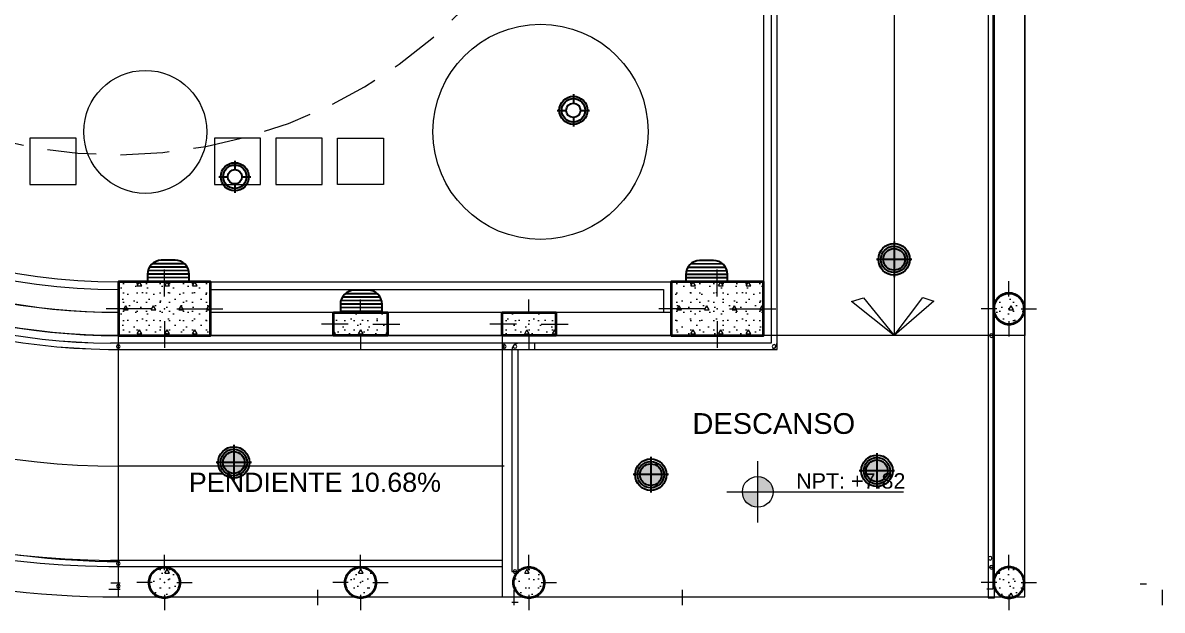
# Model space of a CAD drawing. Header units: feet. Extents: x 2 to 125, y -24 to 93.
# Drawn here: x 81.52 to 88.93, y 42.6 to 46.42 of the extents above; entities that cross this region are included whole.
import ezdxf

# ---------------------------------------------------------------- set-up
doc = ezdxf.new("R2010")
doc.units = ezdxf.units.FT
doc.header["$MEASUREMENT"] = 0
doc.set_wipeout_variables(frame=1)
for name, pattern in [('CONTINUA', [0]), ('HIDDEN', [9.525, 6.35, -3.175]), ('HIDDEN2', [0.1875, 0.125, -0.0625]), ('Small Dashed', [0.141111, 0.070556, -0.070556]), ('Wipeout_Contour', [1, 0, -1])]:
    doc.linetypes.add(name, pattern=pattern)
for name, color, linetype in [('ALUMBRADO', 1, 'Continuous'), ('Dimensioning - General', 7, 'Continuous'), ('Structural - Bearing', 7, 'Continuous')]:
    doc.layers.add(name, color=color, linetype=linetype)
for name, color, linetype, lineweight in [('Annotation - Text_Pen_No__1', 7, 'Continuous', 13), ('Drawing & Figure_Pen_No__1', 7, 'Continuous', 13), ('Drawing & Figure_Pen_No__122', 9, 'Continuous', 13), ('Estructura – Carga_Pen_No__122', 9, 'Continuous', 13), ('Interior - Furniture _Pen_No__1', 7, 'Continuous', 13), ('Interior - Stair & Railing_Pen_No__1', 7, 'Continuous', 13), ('Interior - Stair & Railing_Pen_No__122', 9, 'Continuous', 13), ('Structural - Bearing_Pen_No__122', 9, 'Continuous', 13), ('Structural - Bearing_Pen_No__21', 7, 'Continuous', 35), ('TOMACORRIENTE', 5, 'HIDDEN2', 30)]:
    doc.layers.add(name, color=color, linetype=linetype, lineweight=lineweight)
for name, color, linetype, lineweight, true_color in [('Annotation - Text_Pen_No__167', 7, 'Continuous', 13, 0x6a6a6a), ('Dimensioning - General_Pen_No__167', 7, 'Continuous', 13, 0x6a6a6a), ('Drawing & Figure_Pen_No__167', 7, 'Continuous', 13, 0x6a6a6a), ('Structural - Bearing_Pen_No__167', 7, 'Continuous', 13, 0x6a6a6a), ('Structural - Bearing_Pen_No__4', 7, 'Continuous', 20, 0x029e21)]:
    doc.layers.add(name, color=color, linetype=linetype, lineweight=lineweight, true_color=true_color)
doc.styles.add('GENERATED_STYLE_1', font='arial.ttf')
pattern_1 = [(0, (34.1127, 49.8555), (0, 0.3117692), [0.03, -0.15]), (0, (34.2027, 50.01138), (0, 0.3117692), [0.03, -0.15]), (60, (34.1127, 49.8555), (-0.27, 0.1558846), [0.03, -0.15]), (60, (34.2927, 49.8555), (-0.27, 0.1558846), [0.03, -0.15]), (120, (34.1427, 49.8555), (0.27, 0.1558846), [0.03, -0.15]), (120, (34.3227, 49.8555), (0.27, 0.1558846), [0.03, -0.15]), (0, (34.11271, 49.8855), (0, 0.06), [0, -0.06, 0, -0.09]), (45, (34.14271, 49.8855), (-0.04242641, 0.04242641), [0, -0.045, 0, -0.075])]

# ---------------------------------------------------------------- blocks, each defined once
blk = doc.blocks.new('Level Dimension_9', base_point=(52.1859, -6.4848))
at = {"layer": 'Dimensioning - General_Pen_No__167', "linetype": 'Continuous', "lineweight": 13, "true_color": 0x6a6a6a}
for points in [[(52.1859, -6.4848), (52.2859, -6.4848), (52.2783, -6.4466), (52.2566, -6.4141), (52.2242, -6.3925), (52.1859, -6.3848)], [(52.1859, -6.4848), (52.0859, -6.4848), (52.0935, -6.5231), (52.1152, -6.5556), (52.1476, -6.5772), (52.1859, -6.5848)]]:
    blk.add_hatch(color=251, dxfattribs=at).paths.add_polyline_path(points)
at = {"layer": 'Dimensioning - General_Pen_No__167', "color": 251, "linetype": 'Continuous', "lineweight": 13, "true_color": 0x6a6a6a}
for p, q in [((52.1859, -6.6848), (52.1859, -6.2848)), ((51.9859, -6.4848), (53.1344, -6.4848))]:
    blk.add_line(p, q, dxfattribs=at)
blk.add_circle((52.1859, -6.4848), 0.1, dxfattribs=at)
at = {"layer": 'Dimensioning - General_Pen_No__167', "color": 251, "lineweight": 13, "true_color": 0x6a6a6a, "insert": (52.4359, -6.4648), "char_height": 0.1, "attachment_point": 7, "style": 'GENERATED_STYLE_1'}
blk.add_mtext('\\A1;NPT: +7.82', dxfattribs=at)
blk = doc.blocks.new('LED PASILLO')
at = {"layer": 'ALUMBRADO'}
h = blk.add_hatch(color=202, dxfattribs=at)
h.dxf.hatch_style = 1
edge = h.paths.add_edge_path()
edge.add_line((0, 0.1376), (0, -0.1376))
edge.add_line((-0.1376, 0), (0.1376, 0))
edge = h.paths.add_edge_path()
edge.add_line((0, 0), (0, 0.0845))
edge.add_arc((0, 0), 0.0845, 90, 180)
edge.add_line((-0.0845, 0), (0, 0))
edge = h.paths.add_edge_path()
edge.add_line((0.0845, 0), (0, 0))
edge.add_line((0, 0), (0, -0.0845))
edge.add_arc((0, 0), 0.0845, 270, 360)
at = {"layer": 'ALUMBRADO', "color": 202}
for points in [[(0, 0.1376), (0, -0.1376)], [(-0.1376, 0), (0.1376, 0)]]:
    blk.add_lwpolyline(points, dxfattribs=at)
for radius in [0.1222, 0.1028, 0.0845]:
    blk.add_circle((0, 0), radius, dxfattribs=at)
blk = doc.blocks.new('LED')
at = {"layer": 'ALUMBRADO'}
h = blk.add_hatch(color=256, dxfattribs=at)
h.dxf.hatch_style = 1
edge = h.paths.add_edge_path(flags=17)
edge.add_arc((0, 0), 0.135, 0, 360)
edge = h.paths.add_edge_path()
edge.add_arc((0, 0), 0.162, 0, 360)
for points in [[(0, 0.185), (0, 0.082)], [(-0.185, 0), (-0.082, 0)], [(0.082, 0), (0.185, 0)], [(0, -0.082), (0, -0.185)]]:
    blk.add_lwpolyline(points, dxfattribs=at)
at = {"layer": 'ALUMBRADO', "linetype": 'CONTINUA', "ltscale": 0.003}
for radius in [0.162, 0.135, 0.0824]:
    blk.add_circle((0, 0), radius, dxfattribs=at)
blk = doc.blocks.new('LUM PARED 20 W')
at = {"layer": 'ALUMBRADO', "color": 6}
blk.add_lwpolyline([(-0.05, -0.15), (0.05, -0.15, 0.414214), (0.15, -0.05), (0.15, 0), (-0.15, 0), (-0.15, -0.05, 0.414214)], format="xyb", close=True, dxfattribs=at)
for points in [[(-0.15, -0.025), (0.15, -0.025)], [(-0.15, -0.05), (0.15, -0.05)], [(-0.1468, -0.075), (0.1468, -0.075)], [(-0.1366, -0.1), (0.1366, -0.1)], [(-0.1161, -0.125), (0.1161, -0.125)]]:
    blk.add_lwpolyline(points, dxfattribs=at)

msp = doc.modelspace()

# ---------------------------------------------------------------- hatches: boundary and pattern name
at = {"layer": 'Structural - Bearing_Pen_No__122', "linetype": 'Continuous', "lineweight": 13}
h = msp.add_hatch(dxfattribs=at)
h.set_pattern_fill('STRUCTURAL_CONCRETE', color=9, style=0, pattern_type=2)
h.set_pattern_definition(pattern_1)
h.paths.add_polyline_path([(87.8328, 44.5624, 0.414214), (87.9328, 44.4624, 0.414214), (88.0328, 44.5624, 0.414214), (87.9328, 44.6624, 0.414214)])
h = msp.add_hatch(dxfattribs=at)
h.set_pattern_fill('STRUCTURAL_CONCRETE', color=9, style=0, pattern_type=2)
h.set_pattern_definition(pattern_1)
h.paths.add_polyline_path([(82.3397, 42.7808, 0.414214), (82.4397, 42.6808, 0.414214), (82.5397, 42.7808, 0.414214), (82.4397, 42.8808, 0.414214)])
h = msp.add_hatch(dxfattribs=at)
h.set_pattern_fill('STRUCTURAL_CONCRETE', color=9, style=0, pattern_type=2)
h.set_pattern_definition(pattern_1)
h.paths.add_polyline_path([(83.6153, 42.7808, 0.414214), (83.7153, 42.6808, 0.414214), (83.8153, 42.7808, 0.414214), (83.7153, 42.8808, 0.414214)])
h = msp.add_hatch(dxfattribs=at)
h.set_pattern_fill('STRUCTURAL_CONCRETE', color=9, style=0, pattern_type=2)
h.set_pattern_definition(pattern_1)
h.paths.add_polyline_path([(84.7103, 42.7808, 0.414214), (84.8103, 42.6808, 0.414214), (84.9103, 42.7808, 0.414214), (84.8103, 42.8808, 0.414214)])
h = msp.add_hatch(dxfattribs=at)
h.set_pattern_fill('STRUCTURAL_CONCRETE', color=9, style=0, pattern_type=2)
h.set_pattern_definition(pattern_1)
h.paths.add_polyline_path([(87.8328, 42.7808, 0.414214), (87.9328, 42.6808, 0.414214), (88.0328, 42.7808, 0.414214), (87.9328, 42.8808, 0.414214)])

# ---------------------------------------------------------------- linework, layer by layer
at = {"layer": 'Drawing & Figure_Pen_No__1', "color": 7, "linetype": 'Continuous', "lineweight": 13}
msp.add_lwpolyline([(88.0353, 54.7374), (82.1407, 54.7374, 1.000452), (82.1407, 42.6874), (88.0353, 42.6874)], format="xyb", close=True, dxfattribs=at)
at = {"layer": 'Drawing & Figure_Pen_No__122', "color": 9, "linetype": 'Continuous', "lineweight": 13}
for centre, radius in [((84.886, 45.7129), 0.7), ((82.3153, 45.7129), 0.4)]:
    msp.add_circle(centre, radius, dxfattribs=at)
at = {"layer": 'Drawing & Figure_Pen_No__167', "color": 251, "linetype": 'Continuous', "lineweight": 13, "true_color": 0x6a6a6a}
for p, q in [((87.1853, 53.0374), (87.1853, 44.3874)), ((82.1407, 42.6874), (82.1403, 44.3874)), ((84.6497, 43.5374), (82.1397, 43.5374))]:
    msp.add_line(p, q, dxfattribs=at)
msp.add_arc((82.1577, 48.7124), 5.1751, 90.24761, 269.80078, dxfattribs=at)
at = {"layer": 'Estructura – Carga_Pen_No__122', "color": 9, "linetype": 'Continuous', "lineweight": 13}
for points in [[(81.5651, 45.371), (81.8651, 45.371), (81.8651, 45.671), (81.5651, 45.671)], [(82.7651, 45.371), (83.0651, 45.371), (83.0651, 45.671), (82.7651, 45.671)], [(83.4651, 45.671), (83.1651, 45.671), (83.1651, 45.371), (83.4651, 45.371)], [(83.8651, 45.371), (83.5651, 45.371), (83.5651, 45.671), (83.8651, 45.671)]]:
    msp.add_lwpolyline(points, close=True, dxfattribs=at)
at = {"layer": 'Interior - Furniture _Pen_No__1', "color": 7, "linetype": 'Continuous', "lineweight": 13}
for p, q in [((86.3353, 53.0374), (86.3353, 44.3874)), ((88.0353, 53.0374), (88.0353, 44.3874)), ((88.0353, 44.3874), (86.3353, 44.3874))]:
    msp.add_line(p, q, dxfattribs=at)
at = {"layer": 'Interior - Stair & Railing_Pen_No__1', "color": 7, "linetype": 'Continuous', "lineweight": 13}
for p, q in [((82.077, 42.8853), (82.0895, 42.8852)), ((82.0895, 42.8852), (82.1146, 42.8851)), ((82.1146, 42.8851), (82.1396, 42.885))]:
    msp.add_line(p, q, dxfattribs=at)
msp.add_lwpolyline([(85.7353, 44.5374), (84.6353, 44.5374), (82.1393, 44.536, -1), (82.1393, 52.8888), (86.3353, 52.8888), (86.3353, 53.0374), (82.1403, 53.0374, 0.414993), (77.8153, 48.7124, 0.413351), (82.1403, 44.3874), (85.7353, 44.3874)], format="xyb", close=True, dxfattribs=at)
msp.add_arc((82.138, 48.7166), 5.8315, 90.12888, 269.40029, dxfattribs=at)
at = {"layer": 'Interior - Stair & Railing_Pen_No__122', "color": 9, "linetype": 'Continuous', "lineweight": 13}
for p, q in [((86.3874, 53.0403), (86.3853, 44.3374)), ((86.3874, 53.0403), (86.3853, 44.3374)), ((86.3874, 53.0403), (86.3853, 44.3374)), ((86.3874, 53.0367), (86.3853, 44.3594)), ((86.4253, 44.3303), (86.4274, 53.0403)), ((86.4253, 44.3303), (86.4274, 53.0403)), ((86.4253, 44.3303), (86.4274, 53.0403)), ((86.4253, 44.3594), (86.4274, 53.0366)), ((87.7984, 52.751), (87.7984, 44.3999)), ((87.7984, 52.751), (87.7984, 44.3999)), ((87.7984, 52.751), (87.7984, 44.3999)), ((87.7984, 52.751), (87.7984, 44.4014)), ((87.8384, 44.3999), (87.8384, 52.751)), ((87.8384, 44.3999), (87.8384, 52.751)), ((87.8384, 44.3999), (87.8384, 52.751)), ((87.8384, 44.4014), (87.8384, 52.751)), ((86.3853, 46.9124), (86.3853, 44.3874)), ((86.4253, 44.3816), (86.4253, 46.9124)), ((87.8297, 42.9392), (87.8297, 46.8499)), ((87.8297, 42.9392), (87.8297, 46.8499)), ((87.8297, 42.9392), (87.8297, 46.8499)), ((87.8297, 42.9392), (87.8297, 46.8495)), ((87.7984, 44.4014), (87.7984, 44.3886)), ((87.7984, 44.3999), (87.7984, 44.3874)), ((87.7984, 44.3999), (87.7984, 44.3874)), ((87.7984, 44.3999), (87.7984, 44.3874)), ((87.8384, 44.3886), (87.8384, 44.4014)), ((87.8384, 44.3874), (87.8384, 44.3999)), ((87.8384, 44.3874), (87.8384, 44.3999)), ((87.8384, 44.3874), (87.8384, 44.3999)), ((82.0899, 44.3376), (82.0898, 44.3376)), ((82.0898, 44.3376), (82.0898, 44.3376)), ((82.0899, 44.3376), (82.0898, 44.3376)), ((82.0898, 44.3376), (82.0898, 44.3376)), ((82.0899, 44.3376), (82.0898, 44.3376)), ((82.0898, 44.3376), (82.0898, 44.3376)), ((82.0899, 44.3376), (82.0898, 44.3376)), ((82.0898, 44.3376), (82.0898, 44.3376)), ((82.0899, 44.3376), (82.0898, 44.3376)), ((82.0899, 44.3376), (82.0898, 44.3376)), ((82.0899, 44.3376), (82.0898, 44.3376)), ((82.0899, 44.3376), (82.0898, 44.3376)), ((82.1149, 44.3375), (82.0899, 44.3376)), ((82.1149, 44.3375), (82.0899, 44.3376)), ((82.1149, 44.3375), (82.0899, 44.3376)), ((82.1149, 44.3375), (82.0899, 44.3376)), ((82.115, 44.3375), (82.0899, 44.3376)), ((82.115, 44.3375), (82.0899, 44.3376)), ((82.115, 44.3375), (82.0899, 44.3376)), ((82.115, 44.3375), (82.0899, 44.3376)), ((82.1395, 44.3374), (82.1149, 44.3375)), ((82.1395, 44.3374), (82.1149, 44.3375)), ((82.1395, 44.3374), (82.1149, 44.3375)), ((82.1395, 44.3374), (82.1149, 44.3375)), ((82.1393, 44.3373), (82.115, 44.3375)), ((82.1393, 44.3373), (82.115, 44.3375)), ((82.1393, 44.3373), (82.115, 44.3375)), ((82.1393, 44.3373), (82.115, 44.3375)), ((82.1401, 44.3373), (82.1393, 44.3373)), ((82.1401, 44.3373), (82.1393, 44.3373)), ((82.1401, 44.3373), (82.1393, 44.3373)), ((82.1401, 44.3373), (82.1393, 44.3373)), ((82.1399, 44.3374), (82.1395, 44.3374)), ((82.1399, 44.3374), (82.1395, 44.3374)), ((82.1399, 44.3374), (82.1395, 44.3374)), ((82.1399, 44.3374), (82.1395, 44.3374)), ((82.1525, 44.3374), (82.1399, 44.3374)), ((82.1399, 44.3374), (82.1399, 44.3374)), ((82.1525, 44.3374), (82.1399, 44.3374)), ((82.1399, 44.3374), (82.1399, 44.3374)), ((82.1525, 44.3374), (82.1399, 44.3374)), ((82.1399, 44.3374), (82.1399, 44.3374)), ((82.1525, 44.3374), (82.1399, 44.3374)), ((82.1399, 44.3374), (82.1399, 44.3374)), ((82.1527, 44.3373), (82.1401, 44.3373)), ((82.1401, 44.3373), (82.1401, 44.3373)), ((82.1527, 44.3373), (82.1401, 44.3373)), ((82.1401, 44.3373), (82.1401, 44.3373)), ((82.1527, 44.3373), (82.1401, 44.3373)), ((82.1401, 44.3373), (82.1401, 44.3373)), ((82.1527, 44.3373), (82.1401, 44.3373)), ((82.1401, 44.3373), (82.1401, 44.3373)), ((84.6497, 44.3374), (82.1525, 44.3374)), ((84.6497, 44.3374), (82.1525, 44.3374)), ((84.6497, 44.3374), (82.1525, 44.3374)), ((84.6497, 44.3374), (82.1525, 44.3374)), ((84.6496, 44.3374), (82.1527, 44.3373)), ((84.6496, 44.3374), (82.1527, 44.3373)), ((84.6496, 44.3374), (82.1527, 44.3373)), ((84.6496, 44.3374), (82.1527, 44.3373)), ((84.8487, 44.3374), (84.6496, 44.3374)), ((84.8487, 44.3374), (84.6496, 44.3374)), ((84.8487, 44.3374), (84.6496, 44.3374)), ((84.6496, 44.2974), (84.6496, 44.3374)), ((84.8485, 44.3374), (84.6497, 44.3374)), ((84.8485, 44.3374), (84.6497, 44.3374)), ((84.8485, 44.3374), (84.6497, 44.3374)), ((84.6497, 44.2974), (84.6497, 44.3374)), ((84.7127, 44.3243), (84.7055, 44.315)), ((84.7127, 44.3243), (84.7055, 44.315)), ((84.7127, 44.3243), (84.7055, 44.315)), ((84.7127, 44.3243), (84.7055, 44.315)), ((84.7221, 44.3315), (84.7127, 44.3243)), ((84.7221, 44.3315), (84.7127, 44.3243)), ((84.7221, 44.3315), (84.7127, 44.3243)), ((84.7221, 44.3315), (84.7127, 44.3243)), ((84.733, 44.336), (84.7221, 44.3315)), ((84.733, 44.336), (84.7221, 44.3315)), ((84.733, 44.336), (84.7221, 44.3315)), ((84.733, 44.336), (84.7221, 44.3315)), ((84.7433, 44.3374), (84.733, 44.336)), ((84.7433, 44.3374), (84.733, 44.336)), ((84.7433, 44.3374), (84.733, 44.336)), ((84.7433, 44.3374), (84.733, 44.336)), ((84.7447, 44.3374), (84.7433, 44.3374)), ((84.7447, 44.3374), (84.7433, 44.3374)), ((84.7447, 44.3374), (84.7433, 44.3374)), ((84.7447, 44.3374), (84.7433, 44.3374)), ((84.7607, 44.3374), (84.7447, 44.3374)), ((84.7607, 44.3374), (84.7447, 44.3374)), ((84.7607, 44.3374), (84.7447, 44.3374)), ((84.7607, 44.3374), (84.7447, 44.3374)), ((86.3406, 44.3374), (84.7607, 44.3374)), ((86.3406, 44.3374), (84.7607, 44.3374)), ((86.3406, 44.3374), (84.7607, 44.3374)), ((86.337, 44.3374), (84.7607, 44.3374)), ((84.8485, 44.2974), (84.8485, 44.3374)), ((84.8485, 44.2974), (84.8485, 44.3374)), ((84.8485, 44.2974), (84.8485, 44.3374)), ((84.8487, 44.2974), (84.8487, 44.3374)), ((84.8487, 44.2974), (84.8487, 44.3374)), ((84.8487, 44.2974), (84.8487, 44.3374)), ((86.3535, 44.3374), (86.337, 44.3374)), ((86.3535, 44.3374), (86.3406, 44.3374)), ((86.3535, 44.3374), (86.3406, 44.3374)), ((86.3535, 44.3374), (86.3406, 44.3374)), ((86.357, 44.3374), (86.3535, 44.3374)), ((86.357, 44.3374), (86.3535, 44.3374)), ((86.357, 44.3374), (86.3535, 44.3374)), ((86.357, 44.3374), (86.3535, 44.3374)), ((86.3794, 44.3374), (86.357, 44.3374)), ((86.3794, 44.3374), (86.357, 44.3374)), ((86.3794, 44.3374), (86.357, 44.3374)), ((86.3786, 44.3374), (86.357, 44.3374)), ((86.3812, 44.3377), (86.3786, 44.3374)), ((86.3786, 44.3374), (86.3786, 44.3374)), ((86.3853, 44.3374), (86.3794, 44.3374)), ((86.3853, 44.3374), (86.3794, 44.3374)), ((86.3853, 44.3374), (86.3794, 44.3374)), ((86.3824, 44.3382), (86.3812, 44.3377)), ((86.3835, 44.3391), (86.3824, 44.3382)), ((86.3844, 44.3402), (86.3835, 44.3391)), ((86.3849, 44.3415), (86.3844, 44.3402)), ((86.3853, 44.3442), (86.3849, 44.3415)), ((86.3853, 44.3594), (86.3853, 44.3442)), ((86.4121, 44.3106), (86.4193, 44.3201)), ((86.4193, 44.3201), (86.4239, 44.331)), ((86.4239, 44.331), (86.4253, 44.3415)), ((86.4253, 44.3428), (86.4253, 44.3594)), ((86.4253, 44.3415), (86.4253, 44.3428)), ((86.4253, 44.3174), (86.4253, 44.3303)), ((86.4253, 44.3174), (86.4253, 44.3303)), ((86.4253, 44.3174), (86.4253, 44.3303)), ((87.7984, 44.3886), (87.7984, 44.3861)), ((87.7984, 44.3874), (87.7984, 44.3624)), ((87.7984, 44.3874), (87.7984, 44.3624)), ((87.7984, 44.3874), (87.7984, 44.3624)), ((87.7984, 44.3861), (87.7984, 44.363)), ((87.7984, 44.363), (87.7984, 44.3374)), ((87.7984, 44.3624), (87.7984, 44.3374)), ((87.7984, 44.3624), (87.7984, 44.3374)), ((87.7984, 44.3624), (87.7984, 44.3374)), ((87.7984, 44.3374), (87.7984, 44.3249)), ((87.7984, 44.3374), (87.7984, 44.3249)), ((87.7984, 44.3374), (87.7984, 44.3249)), ((87.7984, 44.3374), (87.7984, 44.3246)), ((87.7984, 44.3249), (87.7984, 42.8808)), ((87.7984, 44.3249), (87.7984, 42.8808)), ((87.7984, 44.3249), (87.7984, 42.8808)), ((87.7984, 44.3246), (87.7984, 42.8808)), ((87.8384, 44.3861), (87.8384, 44.3886)), ((87.8384, 44.3624), (87.8384, 44.3874)), ((87.8384, 44.3624), (87.8384, 44.3874)), ((87.8384, 44.3624), (87.8384, 44.3874)), ((87.8384, 44.363), (87.8384, 44.3861)), ((87.8384, 44.3374), (87.8384, 44.363)), ((87.8384, 44.3374), (87.8384, 44.3624)), ((87.8384, 44.3374), (87.8384, 44.3624)), ((87.8384, 44.3374), (87.8384, 44.3624)), ((87.8384, 44.3249), (87.8384, 44.3374)), ((87.8384, 44.3249), (87.8384, 44.3374)), ((87.8384, 44.3249), (87.8384, 44.3374)), ((87.8384, 44.3246), (87.8384, 44.3374)), ((87.8384, 42.8808), (87.8384, 44.3249)), ((87.8384, 42.8808), (87.8384, 44.3249)), ((87.8384, 42.8808), (87.8384, 44.3249)), ((87.8384, 42.8808), (87.8384, 44.3246)), ((82.0768, 44.2978), (82.0768, 44.2978)), ((82.0768, 44.2978), (82.0894, 44.2976)), ((82.0768, 44.2978), (82.0768, 44.2978)), ((82.0768, 44.2978), (82.0894, 44.2976)), ((82.0768, 44.2978), (82.0768, 44.2978)), ((82.0768, 44.2978), (82.0894, 44.2976)), ((82.0768, 44.2978), (82.0768, 44.2978)), ((82.0768, 44.2978), (82.0894, 44.2976)), ((82.0769, 44.2978), (82.0769, 44.2978)), ((82.0769, 44.2978), (82.0894, 44.2976)), ((82.0769, 44.2978), (82.0769, 44.2978)), ((82.0769, 44.2978), (82.0894, 44.2976)), ((82.0769, 44.2978), (82.0769, 44.2978)), ((82.0769, 44.2978), (82.0894, 44.2976)), ((82.0769, 44.2978), (82.0769, 44.2978)), ((82.0769, 44.2978), (82.0894, 44.2976)), ((82.0894, 44.2976), (82.0895, 44.2976)), ((82.0894, 44.2976), (82.0895, 44.2976)), ((82.0894, 44.2976), (82.0895, 44.2976)), ((82.0894, 44.2976), (82.0895, 44.2976)), ((82.0894, 44.2976), (82.0895, 44.2976)), ((82.0894, 44.2976), (82.0895, 44.2976)), ((82.0894, 44.2976), (82.0895, 44.2976)), ((82.0894, 44.2976), (82.0895, 44.2976)), ((82.0895, 44.2976), (82.1147, 44.2975)), ((82.0895, 44.2976), (82.1147, 44.2975)), ((82.0895, 44.2976), (82.1147, 44.2975)), ((82.0895, 44.2976), (82.1147, 44.2975)), ((82.0895, 44.2976), (82.1148, 44.2975)), ((82.0895, 44.2976), (82.1148, 44.2975)), ((82.0895, 44.2976), (82.1148, 44.2975)), ((82.0895, 44.2976), (82.1148, 44.2975)), ((82.1147, 44.2975), (82.1393, 44.2974)), ((82.1147, 44.2975), (82.1393, 44.2974)), ((82.1147, 44.2975), (82.1393, 44.2974)), ((82.1147, 44.2975), (82.1393, 44.2974)), ((82.1148, 44.2975), (82.1391, 44.2973)), ((82.1148, 44.2975), (82.1391, 44.2973)), ((82.1148, 44.2975), (82.1391, 44.2973)), ((82.1148, 44.2975), (82.1391, 44.2973)), ((82.1391, 44.2973), (82.1401, 44.2973)), ((82.1391, 44.2973), (82.1401, 44.2973)), ((82.1391, 44.2973), (82.1401, 44.2973)), ((82.1391, 44.2973), (82.1401, 44.2973)), ((82.1393, 44.2974), (82.1399, 44.2974)), ((82.1393, 44.2974), (82.1399, 44.2974)), ((82.1393, 44.2974), (82.1399, 44.2974)), ((82.1393, 44.2974), (82.1399, 44.2974)), ((82.1399, 44.2974), (82.1399, 44.2974)), ((82.1399, 44.2974), (82.1525, 44.2974)), ((82.1399, 44.2974), (82.1399, 44.2974)), ((82.1399, 44.2974), (82.1525, 44.2974)), ((82.1399, 44.2974), (82.1399, 44.2974)), ((82.1399, 44.2974), (82.1525, 44.2974)), ((82.1399, 44.2974), (82.1399, 44.2974)), ((82.1399, 44.2974), (82.1525, 44.2974)), ((82.1401, 44.2973), (82.1401, 44.2973)), ((82.1401, 44.2973), (82.1527, 44.2973)), ((82.1401, 44.2973), (82.1401, 44.2973)), ((82.1401, 44.2973), (82.1527, 44.2973)), ((82.1401, 44.2973), (82.1401, 44.2973)), ((82.1401, 44.2973), (82.1527, 44.2973)), ((82.1401, 44.2973), (82.1401, 44.2973)), ((82.1401, 44.2973), (82.1527, 44.2973)), ((82.1525, 44.2974), (84.6497, 44.2974)), ((82.1525, 44.2974), (84.6497, 44.2974)), ((82.1525, 44.2974), (84.6497, 44.2974)), ((82.1525, 44.2974), (84.6497, 44.2974)), ((82.1527, 44.2973), (84.6496, 44.2974)), ((82.1527, 44.2973), (84.6496, 44.2974)), ((82.1527, 44.2973), (84.6496, 44.2974)), ((82.1527, 44.2973), (84.6496, 44.2974)), ((84.6496, 44.2974), (84.8487, 44.2974)), ((84.6496, 44.2974), (84.8487, 44.2974)), ((84.6496, 44.2974), (84.8487, 44.2974)), ((84.6497, 44.2974), (84.8485, 44.2974)), ((84.6497, 44.2974), (84.8485, 44.2974)), ((84.6497, 44.2974), (84.8485, 44.2974)), ((84.701, 44.3041), (84.6997, 44.2937)), ((84.701, 44.3041), (84.6997, 44.2937)), ((84.701, 44.3041), (84.6997, 44.2937)), ((84.701, 44.3041), (84.6997, 44.2937)), ((84.6997, 44.2937), (84.6997, 44.2674)), ((84.6997, 44.2937), (84.6997, 44.2674)), ((84.6997, 44.2937), (84.6997, 44.2674)), ((84.6997, 44.2937), (84.6997, 44.2674)), ((84.6997, 44.2674), (84.6997, 44.2673)), ((84.6997, 44.2674), (84.6997, 44.2673)), ((84.6997, 44.2674), (84.6997, 44.2673)), ((84.6997, 44.2674), (84.6997, 44.2673)), ((84.6997, 44.2673), (84.6997, 44.2513)), ((84.6997, 44.2673), (84.6997, 44.2513)), ((84.6997, 44.2673), (84.6997, 44.2513)), ((84.6997, 44.2673), (84.6997, 44.2513)), ((84.6997, 44.2513), (84.6997, 42.8525)), ((84.6997, 44.2513), (84.6997, 42.8525)), ((84.6997, 44.2513), (84.6997, 42.8525)), ((84.6997, 44.2513), (84.6997, 42.8525)), ((84.7022, 44.307), (84.701, 44.3041)), ((84.7022, 44.307), (84.701, 44.3041)), ((84.7022, 44.307), (84.701, 44.3041)), ((84.7022, 44.307), (84.701, 44.3041)), ((84.7055, 44.315), (84.7022, 44.307)), ((84.7055, 44.315), (84.7022, 44.307)), ((84.7055, 44.315), (84.7022, 44.307)), ((84.7055, 44.315), (84.7022, 44.307)), ((84.7397, 44.2915), (84.74, 44.2936)), ((84.7397, 44.2915), (84.74, 44.2936)), ((84.7397, 44.2915), (84.74, 44.2936)), ((84.7397, 44.2915), (84.74, 44.2936)), ((84.7397, 44.2911), (84.7397, 44.2915)), ((84.7397, 44.2911), (84.7397, 44.2915)), ((84.7397, 44.2911), (84.7397, 44.2915)), ((84.7397, 44.2911), (84.7397, 44.2915)), ((84.7397, 44.2674), (84.7397, 44.2911)), ((84.7397, 44.2674), (84.7397, 44.2911)), ((84.7397, 44.2674), (84.7397, 44.2911)), ((84.7397, 44.2674), (84.7397, 44.2911)), ((84.7397, 44.2673), (84.7397, 44.2674)), ((84.7397, 44.2673), (84.7397, 44.2674)), ((84.7397, 44.2673), (84.7397, 44.2674)), ((84.7397, 44.2673), (84.7397, 44.2674)), ((84.7397, 44.2513), (84.7397, 44.2673)), ((84.7397, 44.2513), (84.7397, 44.2673)), ((84.7397, 44.2513), (84.7397, 44.2673)), ((84.7397, 44.2513), (84.7397, 44.2673)), ((84.7397, 42.8525), (84.7397, 44.2513)), ((84.7397, 42.8525), (84.7397, 44.2513)), ((84.7397, 42.8525), (84.7397, 44.2513)), ((84.7397, 42.8525), (84.7397, 44.2513)), ((84.74, 44.2936), (84.7405, 44.2948)), ((84.74, 44.2936), (84.7405, 44.2948)), ((84.74, 44.2936), (84.7405, 44.2948)), ((84.74, 44.2936), (84.7405, 44.2948)), ((84.7405, 44.2948), (84.7412, 44.2958)), ((84.7405, 44.2948), (84.7412, 44.2958)), ((84.7405, 44.2948), (84.7412, 44.2958)), ((84.7405, 44.2948), (84.7412, 44.2958)), ((84.7412, 44.2958), (84.7422, 44.2966)), ((84.7412, 44.2958), (84.7422, 44.2966)), ((84.7412, 44.2958), (84.7422, 44.2966)), ((84.7412, 44.2958), (84.7422, 44.2966)), ((84.7422, 44.2966), (84.7434, 44.297)), ((84.7422, 44.2966), (84.7434, 44.297)), ((84.7422, 44.2966), (84.7434, 44.297)), ((84.7422, 44.2966), (84.7434, 44.297)), ((84.7434, 44.297), (84.746, 44.2974)), ((84.7434, 44.297), (84.746, 44.2974)), ((84.7434, 44.297), (84.746, 44.2974)), ((84.7434, 44.297), (84.746, 44.2974)), ((84.746, 44.2974), (84.7607, 44.2974)), ((84.746, 44.2974), (84.7607, 44.2974)), ((84.746, 44.2974), (84.7607, 44.2974)), ((84.746, 44.2974), (84.7607, 44.2974)), ((84.7607, 44.2974), (86.3406, 44.2974)), ((84.7607, 44.2974), (86.3406, 44.2974)), ((84.7607, 44.2974), (86.3406, 44.2974)), ((84.7607, 44.2974), (86.337, 44.2974)), ((86.337, 44.2974), (86.3535, 44.2974)), ((86.3406, 44.2974), (86.3535, 44.2974)), ((86.3406, 44.2974), (86.3535, 44.2974)), ((86.3406, 44.2974), (86.3535, 44.2974)), ((86.3535, 44.2974), (86.357, 44.2974)), ((86.3535, 44.2974), (86.357, 44.2974)), ((86.3535, 44.2974), (86.357, 44.2974)), ((86.3535, 44.2974), (86.357, 44.2974)), ((86.357, 44.2974), (86.3794, 44.2974)), ((86.357, 44.2974), (86.3794, 44.2974)), ((86.357, 44.2974), (86.3794, 44.2974)), ((86.357, 44.2974), (86.3812, 44.2974)), ((86.3794, 44.2974), (86.4253, 44.2974)), ((86.3794, 44.2974), (86.4253, 44.2974)), ((86.3794, 44.2974), (86.4253, 44.2974)), ((86.3812, 44.2974), (86.3917, 44.2988)), ((86.3917, 44.2988), (86.3943, 44.2998)), ((86.3943, 44.2998), (86.4027, 44.3034)), ((86.4027, 44.3034), (86.4121, 44.3106)), ((86.4253, 44.2974), (86.4253, 44.3174)), ((86.4253, 44.2974), (86.4253, 44.3174)), ((86.4253, 44.2974), (86.4253, 44.3174)), ((82.1147, 42.9251), (82.0898, 42.9252)), ((82.0898, 42.9252), (82.0898, 42.9252)), ((82.1147, 42.9251), (82.0898, 42.9252)), ((82.0898, 42.9252), (82.0898, 42.9252)), ((82.1147, 42.9251), (82.0898, 42.9252)), ((82.0898, 42.9252), (82.0898, 42.9252)), ((82.1147, 42.9251), (82.0898, 42.9252)), ((82.0898, 42.9252), (82.0898, 42.9252)), ((82.1397, 42.925), (82.1147, 42.9251)), ((82.1397, 42.925), (82.1147, 42.9251)), ((82.1397, 42.925), (82.1147, 42.9251)), ((82.1397, 42.925), (82.1147, 42.9251)), ((82.1522, 42.925), (82.1397, 42.925)), ((82.1397, 42.925), (82.1397, 42.925)), ((82.1522, 42.925), (82.1397, 42.925)), ((82.1397, 42.925), (82.1397, 42.925)), ((82.1522, 42.925), (82.1397, 42.925)), ((82.1397, 42.925), (82.1397, 42.925)), ((82.1522, 42.925), (82.1397, 42.925)), ((82.1397, 42.925), (82.1397, 42.925)), ((84.6353, 42.925), (82.1522, 42.925)), ((84.6353, 42.925), (82.1522, 42.925)), ((87.8297, 42.7392), (87.8297, 42.9392)), ((87.8297, 42.7392), (87.8297, 42.9392)), ((87.8297, 42.7392), (87.8297, 42.9392)), ((82.077, 42.8853), (82.077, 42.8853)), ((82.077, 42.8853), (82.0895, 42.8852)), ((82.077, 42.8853), (82.077, 42.8853)), ((82.077, 42.8853), (82.0895, 42.8852)), ((82.077, 42.8853), (82.077, 42.8853)), ((82.077, 42.8853), (82.0895, 42.8852)), ((82.077, 42.8853), (82.077, 42.8853)), ((82.0895, 42.8852), (82.0895, 42.8852)), ((82.0895, 42.8852), (82.1146, 42.8851)), ((82.0895, 42.8852), (82.0895, 42.8852)), ((82.0895, 42.8852), (82.1146, 42.8851)), ((82.0895, 42.8852), (82.0895, 42.8852)), ((82.0895, 42.8852), (82.1146, 42.8851)), ((82.0895, 42.8852), (82.0895, 42.8852)), ((82.1146, 42.8851), (82.1396, 42.885)), ((82.1146, 42.8851), (82.1396, 42.885)), ((82.1146, 42.8851), (82.1396, 42.885)), ((82.1396, 42.885), (82.1397, 42.885)), ((82.1396, 42.885), (82.1397, 42.885)), ((82.1396, 42.885), (82.1397, 42.885)), ((82.1396, 42.885), (82.1397, 42.885)), ((82.1397, 42.885), (82.1522, 42.885)), ((82.1397, 42.885), (82.1522, 42.885)), ((82.1397, 42.885), (82.1522, 42.885)), ((82.1397, 42.885), (82.1522, 42.885)), ((82.1522, 42.885), (84.6353, 42.885)), ((84.6997, 42.8525), (84.7397, 42.8525)), ((87.7984, 42.8808), (87.7984, 42.6808)), ((87.7984, 42.8808), (87.7984, 42.6808)), ((87.7984, 42.8808), (87.7984, 42.6808)), ((87.7984, 42.8808), (87.8384, 42.8808)), ((87.8384, 42.6808), (87.8384, 42.8808)), ((87.8384, 42.6808), (87.8384, 42.8808)), ((87.8384, 42.6808), (87.8384, 42.8808)), ((82.115, 42.7776), (82.0901, 42.7778)), ((82.115, 42.7776), (82.0901, 42.7778)), ((82.115, 42.7776), (82.0901, 42.7778)), ((82.115, 42.7776), (82.0901, 42.7778)), ((82.1398, 42.7774), (82.115, 42.7776)), ((82.1398, 42.7774), (82.115, 42.7776)), ((82.1398, 42.7774), (82.115, 42.7776)), ((82.1398, 42.7774), (82.115, 42.7776)), ((82.1399, 42.7774), (82.1398, 42.7774)), ((82.1399, 42.7774), (82.1398, 42.7774)), ((82.1399, 42.7774), (82.1398, 42.7774)), ((82.1399, 42.7774), (82.1398, 42.7774)), ((82.1523, 42.7774), (82.1399, 42.7774)), ((82.1523, 42.7774), (82.1399, 42.7774)), ((82.1523, 42.7774), (82.1399, 42.7774)), ((82.1523, 42.7774), (82.1399, 42.7774)), ((82.0771, 42.7379), (82.0771, 42.7379)), ((82.0771, 42.7379), (82.0896, 42.7378)), ((82.0771, 42.7379), (82.0771, 42.7379)), ((82.0771, 42.7379), (82.0896, 42.7378)), ((82.0771, 42.7379), (82.0771, 42.7379)), ((82.0771, 42.7379), (82.0896, 42.7378)), ((82.0771, 42.7379), (82.0771, 42.7379)), ((82.0771, 42.7379), (82.0896, 42.7378)), ((82.0896, 42.7378), (82.1146, 42.7376)), ((82.0896, 42.7378), (82.1146, 42.7376)), ((82.0896, 42.7378), (82.1146, 42.7376)), ((82.0896, 42.7378), (82.1146, 42.7376)), ((82.1146, 42.7376), (82.1397, 42.7374)), ((82.1146, 42.7376), (82.1397, 42.7374)), ((82.1146, 42.7376), (82.1397, 42.7374)), ((82.1146, 42.7376), (82.1397, 42.7374)), ((82.1397, 42.7374), (82.1398, 42.7374)), ((82.1397, 42.7374), (82.1398, 42.7374)), ((82.1397, 42.7374), (82.1398, 42.7374)), ((82.1397, 42.7374), (82.1398, 42.7374)), ((82.1398, 42.7374), (82.1523, 42.7374)), ((82.1398, 42.7374), (82.1523, 42.7374)), ((82.1398, 42.7374), (82.1523, 42.7374)), ((82.1398, 42.7374), (82.1523, 42.7374)), ((87.7897, 42.7392), (87.8297, 42.7392)), ((87.7897, 42.7392), (87.8297, 42.7392)), ((87.7897, 42.7392), (87.8297, 42.7392)), ((84.6997, 42.6525), (84.7397, 42.6525)), ((84.6997, 42.6525), (84.7397, 42.6525)), ((87.7984, 42.6808), (87.8384, 42.6808)), ((87.7984, 42.6808), (87.8384, 42.6808)), ((87.7984, 42.6808), (87.8384, 42.6808))]:
    msp.add_line(p, q, dxfattribs=at)
at = {"layer": 'Interior - Stair & Railing_Pen_No__122', "color": 9, "linetype": 'Small Dashed', "lineweight": 13}
msp.add_line((88.7863, 42.7729), (88.8263, 42.7729), dxfattribs=at)
msp.add_line((88.7863, 42.7729), (88.8263, 42.7729), dxfattribs=at)
msp.add_line((88.7863, 42.7729), (88.8263, 42.7729), dxfattribs=at)
at = {"layer": 'Interior - Stair & Railing_Pen_No__122', "color": 9, "linetype": 'Continuous', "lineweight": 13}
for points in [[(87.8064, 44.3874, 1), (87.8304, 44.3874, 1)], [(82.1396, 44.3293, 1), (82.1396, 44.3053, 1)], [(82.1397, 44.3294, 1), (82.1397, 44.3054, 1)], [(84.6496, 44.3294, 1), (84.6496, 44.3054, 1)], [(84.6497, 44.3294, 1), (84.6497, 44.3054, 1)], [(84.7197, 44.3294, 1), (84.7197, 44.3054, 1)], [(86.3933, 44.3174, 1), (86.4173, 44.3174, 1)], [(82.1396, 42.917, 1), (82.1396, 42.893, 1)], [(87.7977, 42.9392, 1), (87.8217, 42.9392, 1)], [(84.7077, 42.8525, 1), (84.7317, 42.8525, 1)], [(87.8064, 42.8808, 1), (87.8304, 42.8808, 1)], [(82.1398, 42.7694, 1), (82.1398, 42.7454, 1)]]:
    msp.add_lwpolyline(points, format="xyb", close=True, dxfattribs=at)
for centre, radius, start, end in [((82.138, 48.7166), 5.8315, 90.12888, 269.40029), ((82.138, 48.7166), 5.8315, 90.12888, 269.40029), ((82.138, 48.7166), 5.8315, 90.12888, 269.40029), ((82.138, 48.7166), 5.7915, 90.0061, 269.52272), ((82.138, 48.7166), 5.7915, 90.0061, 269.52272), ((82.138, 48.7166), 5.7915, 90.0061, 269.52272), ((82.138, 48.7166), 5.7915, 90.0061, 269.52272), ((82.138, 48.7124), 4.415, 90.13201, 269.20709), ((82.138, 48.7124), 4.415, 90.13201, 269.20709), ((82.138, 48.7124), 4.415, 90.13201, 269.20709), ((82.138, 48.7124), 4.415, 90.13201, 269.20709), ((82.1404, 48.7127), 4.4153, 90.20119, 269.17505), ((82.1404, 48.7127), 4.4153, 90.20119, 269.17505), ((82.1404, 48.7127), 4.4153, 90.20119, 269.17505), ((82.1404, 48.7127), 4.4153, 90.20119, 269.17505), ((82.138, 48.7124), 4.375, 89.97002, 269.36897), ((82.138, 48.7124), 4.375, 89.97002, 269.36897), ((82.138, 48.7124), 4.375, 89.97002, 269.36897), ((82.138, 48.7124), 4.375, 89.97002, 269.36897), ((82.1404, 48.7127), 4.3753, 90.03946, 269.33774), ((82.1404, 48.7127), 4.3753, 90.03946, 269.33774), ((82.1404, 48.7127), 4.3753, 90.03946, 269.33774), ((82.1404, 48.7127), 4.3753, 90.03946, 269.33774)]:
    msp.add_arc(centre, radius, start, end, dxfattribs=at)
at = {"layer": 'Structural - Bearing_Pen_No__167', "color": 251, "linetype": 'Continuous', "lineweight": 13, "true_color": 0x6a6a6a}
for p, q in [((87.9328, 44.6424), (87.9328, 44.7424)), ((86.9093, 44.6101), (86.9876, 44.6329)), ((86.9876, 44.6329), (87.1853, 44.3874)), ((87.1853, 44.3874), (87.3715, 44.6361)), ((87.3715, 44.6361), (87.4436, 44.6117)), ((87.1853, 44.3874), (86.9093, 44.6101)), ((87.4436, 44.6117), (87.1853, 44.3874)), ((87.8528, 44.5624), (87.7528, 44.5624)), ((88.0128, 44.5624), (88.1128, 44.5624)), ((87.9328, 44.4824), (87.9328, 44.3824)), ((82.4397, 42.8608), (82.4397, 42.9608)), ((83.7153, 42.8608), (83.7153, 42.9608)), ((84.8103, 42.8608), (84.8103, 42.9608)), ((87.9328, 42.8608), (87.9328, 42.9608)), ((82.3597, 42.7808), (82.2597, 42.7808)), ((82.5197, 42.7808), (82.6197, 42.7808)), ((83.6353, 42.7808), (83.5353, 42.7808)), ((83.7953, 42.7808), (83.8953, 42.7808)), ((84.8903, 42.7808), (84.9903, 42.7808)), ((87.8528, 42.7808), (87.7528, 42.7808)), ((88.0128, 42.7808), (88.1128, 42.7808)), ((82.4397, 42.7008), (82.4397, 42.6008)), ((83.4363, 42.7345), (83.4363, 42.6345)), ((83.7153, 42.7008), (83.7153, 42.6008)), ((84.7119, 42.7345), (84.7119, 42.6345)), ((84.8103, 42.7008), (84.8103, 42.6008)), ((85.8069, 42.7345), (85.8069, 42.6345)), ((87.9328, 42.7008), (87.9328, 42.6008)), ((88.9294, 42.7345), (88.9294, 42.6345))]:
    msp.add_line(p, q, dxfattribs=at)
for points in [[(85.7353, 52.6874), (82.7403, 52.6874), (82.1403, 52.6874, 1.000253), (82.1403, 44.7374), (85.7353, 44.7374), (85.7353, 44.3874), (82.1403, 44.3874, -0.414993), (77.8153, 48.7124, -0.414599), (82.1403, 53.0374), (85.7353, 53.0374)], [(85.7353, 52.7374), (82.7403, 52.7374), (82.1403, 52.7374, 1.000252), (82.1403, 44.6874), (85.6853, 44.6874), (85.6853, 44.5374), (82.1403, 44.5374, -0.414998), (77.9629, 48.7124, -0.414603), (82.1393, 52.8888), (85.7353, 52.8873)]]:
    msp.add_lwpolyline(points, format="xyb", close=True, dxfattribs=at)
msp.add_lwpolyline([(84.6353, 42.6874), (88.0353, 42.6874), (88.0353, 44.3874), (84.6353, 44.3874)], close=True, dxfattribs=at)
for p in [(87.9328, 44.5624), (82.4397, 42.7808), (83.7153, 42.7808), (87.9328, 42.7808)]:
    msp.add_point(p, dxfattribs=at)
at = {"layer": 'Structural - Bearing_Pen_No__21', "color": 7, "linetype": 'Continuous', "lineweight": 35}
for points in [[(87.8328, 44.5624, 0.414214), (87.9328, 44.4624, 0.414214), (88.0328, 44.5624, 0.414214), (87.9328, 44.6624, 0.414214)], [(82.3397, 42.7808, -0.414214), (82.4397, 42.8808, -0.414214), (82.5397, 42.7808, -0.414214), (82.4397, 42.6808, -0.414214)], [(83.6153, 42.7808, -0.414214), (83.7153, 42.8808, -0.414214), (83.8153, 42.7808, -0.414214), (83.7153, 42.6808, -0.414214)], [(84.7103, 42.7808, -0.414214), (84.8103, 42.8808, -0.414214), (84.9103, 42.7808, -0.414214), (84.8103, 42.6808, -0.414214)], [(87.8328, 42.7808, 0.414214), (87.9328, 42.6808, 0.414214), (88.0328, 42.7808, 0.414214), (87.9328, 42.8808, 0.414214)]]:
    msp.add_lwpolyline(points, format="xyb", close=True, dxfattribs=at)
at = {"layer": 'Structural - Bearing_Pen_No__4', "color": 104, "linetype": 'HIDDEN', "lineweight": 20, "ltscale": 0.05, "true_color": 0x029e21}
msp.add_lwpolyline([(79.1932, 47.5812, 0.831061), (85.2823, 48.7145, 0.831228), (79.1928, 49.8465)], format="xyb", dxfattribs=at)

# ---------------------------------------------------------------- block references
at = {"layer": 'ALUMBRADO', "xscale": 0.5646712500000001, "yscale": 0.5646712500000001, "zscale": 0.5646712500000001}
for p in [(85.0996, 45.853), (82.8975, 45.4208)]:
    msp.add_blockref('LED', p, dxfattribs=at)
at = {"layer": 'Dimensioning - General', "color": 251, "lineweight": 13, "true_color": 0x6a6a6a}
msp.add_blockref('Level Dimension_9', (86.2986, 43.3707), dxfattribs=at)
at = {"layer": 'TOMACORRIENTE', "xscale": 0.8365500000000002, "yscale": 0.8365500000000002, "zscale": 0.8365500000000002, "rotation": 270}
for p in [(87.1854, 44.8835), (82.8908, 43.562), (85.603, 43.4827), (87.0741, 43.5078)]:
    msp.add_blockref('LED PASILLO', p, dxfattribs=at)

# ---------------------------------------------------------------- texts
at = {"layer": 'Annotation - Text_Pen_No__1', "color": 7, "linetype": 'Continuous', "lineweight": 13, "insert": (86.4031, 43.883), "char_height": 0.135, "attachment_point": 2, "style": 'GENERATED_STYLE_1'}
msp.add_mtext('\\A1;DESCANSO', dxfattribs=at)
at = {"layer": 'Annotation - Text_Pen_No__167', "color": 251, "linetype": 'Continuous', "lineweight": 13, "true_color": 0x6a6a6a, "insert": (83.4185, 43.4956), "char_height": 0.125, "attachment_point": 2, "style": 'GENERATED_STYLE_1'}
msp.add_mtext('\\A1;PENDIENTE 10.68%', dxfattribs=at)

# ---------------------------------------------------------------- next in the draw order: wipeouts: each hides what was drawn before it
at = {"color": 254, "linetype": 'Wipeout_Contour', "lineweight": 0, "ltscale": 194.479987}
msp.add_wipeout([(82.1403, 44.3874), (82.7403, 44.3874), (82.7403, 44.7374), (82.1403, 44.7374)], dxfattribs=at).dxf.layer = 'Structural - Bearing'
at = {"color": 254, "linetype": 'Wipeout_Contour', "lineweight": 0, "ltscale": 208.7793}
msp.add_wipeout([(85.7353, 44.3874), (86.3353, 44.3874), (86.3353, 44.7374), (85.7353, 44.7374)], dxfattribs=at).dxf.layer = 'Structural - Bearing'
at = {"color": 254, "linetype": 'Wipeout_Contour', "lineweight": 0, "ltscale": 199.590928}
msp.add_wipeout([(83.5403, 44.5374), (83.5403, 44.3874), (83.8903, 44.3874), (83.8903, 44.5374)], dxfattribs=at).dxf.layer = 'Structural - Bearing'
at = {"color": 254, "linetype": 'Wipeout_Contour', "lineweight": 0, "ltscale": 203.945551}
msp.add_wipeout([(84.6353, 44.5374), (84.6353, 44.3874), (84.9853, 44.3874), (84.9853, 44.5374)], dxfattribs=at).dxf.layer = 'Structural - Bearing'

# ---------------------------------------------------------------- next in the draw order: hatches: boundary and pattern name
at = {"layer": 'Structural - Bearing_Pen_No__122', "linetype": 'Continuous', "lineweight": 13}
h = msp.add_hatch(dxfattribs=at)
h.set_pattern_fill('STRUCTURAL_CONCRETE', color=9, style=0, pattern_type=2)
h.set_pattern_definition(pattern_1)
h.paths.add_polyline_path([(82.1403, 44.3874), (82.7403, 44.3874), (82.7403, 44.7374), (82.1403, 44.7374)])
h = msp.add_hatch(dxfattribs=at)
h.set_pattern_fill('STRUCTURAL_CONCRETE', color=9, style=0, pattern_type=2)
h.set_pattern_definition(pattern_1)
h.paths.add_polyline_path([(85.7353, 44.3874), (86.3353, 44.3874), (86.3353, 44.7374), (85.7353, 44.7374)])
h = msp.add_hatch(dxfattribs=at)
h.set_pattern_fill('STRUCTURAL_CONCRETE', color=9, style=0, pattern_type=2)
h.set_pattern_definition(pattern_1)
h.paths.add_polyline_path([(83.5403, 44.5374), (83.5403, 44.3874), (83.8903, 44.3874), (83.8903, 44.5374)])
h = msp.add_hatch(dxfattribs=at)
h.set_pattern_fill('STRUCTURAL_CONCRETE', color=9, style=0, pattern_type=2)
h.set_pattern_definition(pattern_1)
h.paths.add_polyline_path([(84.6353, 44.5374), (84.6353, 44.3874), (84.9853, 44.3874), (84.9853, 44.5374)])

# ---------------------------------------------------------------- next in the draw order: linework, layer by layer
at = {"layer": 'Interior - Stair & Railing_Pen_No__122', "color": 9, "linetype": 'Continuous', "lineweight": 13}
msp.add_arc((82.1947, 48.7084), 5.7915, 171.83977, 269.52272, dxfattribs=at)
msp.add_arc((82.1947, 48.7084), 5.7915, 171.83977, 269.52272, dxfattribs=at)
msp.add_arc((82.1947, 48.7084), 5.7915, 171.83977, 269.52272, dxfattribs=at)
at = {"layer": 'Structural - Bearing_Pen_No__167', "color": 251, "linetype": 'Continuous', "lineweight": 13, "true_color": 0x6a6a6a}
for p, q in [((82.4403, 44.6424), (82.4403, 44.8174)), ((86.0353, 44.6424), (86.0353, 44.8174)), ((83.7153, 44.5424), (83.7153, 44.6224)), ((84.8103, 44.5424), (84.8103, 44.6224)), ((82.3603, 44.5624), (82.0603, 44.5624)), ((82.5203, 44.5624), (82.8203, 44.5624)), ((85.9553, 44.5624), (85.6553, 44.5624)), ((86.1153, 44.5624), (86.4153, 44.5624)), ((82.4403, 44.4824), (82.4403, 44.3074)), ((86.0353, 44.4824), (86.0353, 44.3074)), ((83.6353, 44.4624), (83.4603, 44.4624)), ((83.7953, 44.4624), (83.9703, 44.4624)), ((84.7303, 44.4624), (84.5553, 44.4624)), ((84.8903, 44.4624), (85.0653, 44.4624)), ((83.7153, 44.3824), (83.7153, 44.3024)), ((84.8103, 44.3824), (84.8103, 44.3024))]:
    msp.add_line(p, q, dxfattribs=at)
for p in [(82.4403, 44.5624), (86.0353, 44.5624), (83.7153, 44.4624), (84.8103, 44.4624)]:
    msp.add_point(p, dxfattribs=at)
at = {"layer": 'Structural - Bearing_Pen_No__21', "color": 7, "linetype": 'Continuous', "lineweight": 35}
for points in [[(82.1403, 44.3874), (82.7403, 44.3874), (82.7403, 44.7374), (82.1403, 44.7374)], [(85.7353, 44.3874), (86.3353, 44.3874), (86.3353, 44.7374), (85.7353, 44.7374)], [(83.5403, 44.5374), (83.8903, 44.5374), (83.8903, 44.3874), (83.5403, 44.3874)], [(84.6353, 44.5374), (84.9853, 44.5374), (84.9853, 44.3874), (84.6353, 44.3874)]]:
    msp.add_lwpolyline(points, close=True, dxfattribs=at)

# ---------------------------------------------------------------- next in the draw order: block references
at = {"layer": 'ALUMBRADO', "xscale": 0.903474, "yscale": 0.903474, "zscale": 0.903474, "rotation": 180.2021519295255}
for p in [(82.465, 44.7419), (85.9664, 44.7401), (83.7197, 44.5466)]:
    msp.add_blockref('LUM PARED 20 W', p, dxfattribs=at)

doc.saveas('drawing.dxf')
